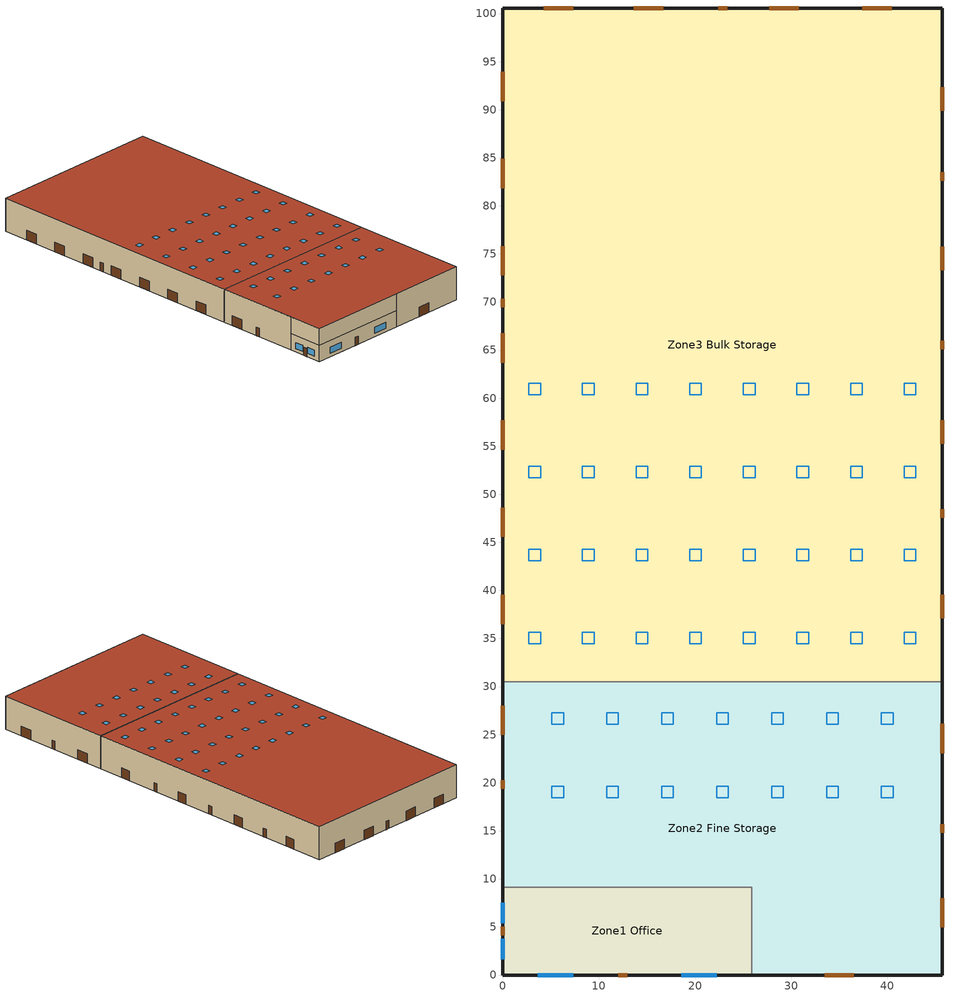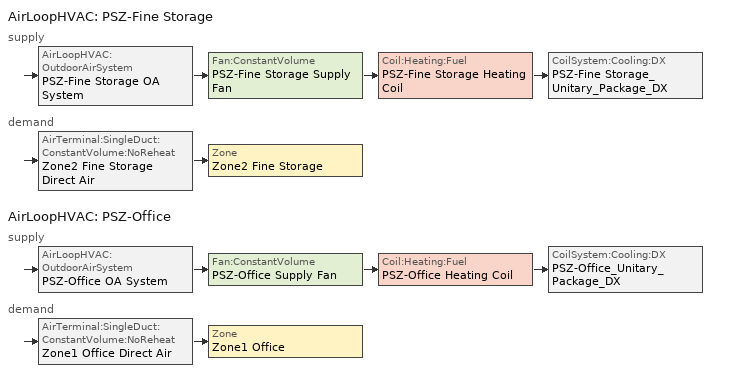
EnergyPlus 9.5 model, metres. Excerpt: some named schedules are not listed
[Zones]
Zone3 Bulk Storage
 floor ground (ext_slab_6in): 45.72,100.58 45.72,30.48 0,30.48 0,100.58 z0
 wall outside (semiheated_ext_wall): 45.72,30.48 45.72,100.58 0,100.58 0,30.48 z0:8.53
 wall to Zone2 Fine Storage (semiheated_ext_wall): 45.72,30.48 0,30.48 z0:8.53
 door (Swinging Door_semi): 45.72,47.55 45.72,48.46 / 45.72,65.07 45.72,65.99 / 45.72,82.6 45.72,83.51 / 23.35,100.58 22.44,100.58 / 0,70.35 0,69.43 z0:2.13
 door (Overhead Door_semi): 0,93.95 0,90.9 / 0,84.88 0,81.83 / 0,75.82 0,72.77 / 0,66.75 0,63.7 / 0,57.68 0,54.63 / 0,48.61 0,45.57 / 0,39.55 0,36.5 / 45.72,37.09 45.72,39.53 / 45.72,55.27 45.72,57.71 / 45.72,73.32 45.72,75.75 / 45.72,89.89 45.72,92.33 / 40.44,100.58 37.39,100.58 / 30.77,100.58 27.72,100.58 / 16.69,100.58 13.64,100.58 / 7.32,100.58 4.27,100.58 z0:2.44
 roof outside (semiheated_roof): 0,100.58 0,30.48 45.72,30.48 45.72,100.58 z8.53
 skylight (Window_U_0.98_SHGC_0.68): 41.76,34.44 42.97,34.44 42.97,35.66 41.76,35.66 z8.53; 41.76,43.08 42.97,43.08 42.97,44.3 41.76,44.3 z8.53; 41.76,51.71 42.97,51.71 42.97,52.93 41.76,52.93 z8.53; 41.76,60.35 42.97,60.35 42.97,61.57 41.76,61.57 z8.53; 36.18,34.44 37.4,34.44 37.4,35.66 36.18,35.66 z8.53; 36.18,43.08 37.4,43.08 37.4,44.3 36.18,44.3 z8.53; 36.18,51.71 37.4,51.71 37.4,52.93 36.18,52.93 z8.53; 36.18,60.35 37.4,60.35 37.4,61.57 36.18,61.57 z8.53; 30.6,34.44 31.82,34.44 31.82,35.66 30.6,35.66 z8.53; 30.6,43.08 31.82,43.08 31.82,44.3 30.6,44.3 z8.53; 30.6,60.35 31.82,60.35 31.82,61.57 30.6,61.57 z8.53; 30.6,51.71 31.82,51.71 31.82,52.93 30.6,52.93 z8.53; 25.02,34.44 26.24,34.44 26.24,35.66 25.02,35.66 z8.53; 25.02,43.08 26.24,43.08 26.24,44.3 25.02,44.3 z8.53; 25.02,51.71 26.24,51.71 26.24,52.93 25.02,52.93 z8.53; 25.02,60.35 26.24,60.35 26.24,61.57 25.02,61.57 z8.53; 19.44,34.44 20.66,34.44 20.66,35.66 19.44,35.66 z8.53; 19.44,43.08 20.66,43.08 20.66,44.3 19.44,44.3 z8.53; 19.44,51.71 20.66,51.71 20.66,52.93 19.44,52.93 z8.53; 19.44,60.35 20.66,60.35 20.66,61.57 19.44,61.57 z8.53; 13.87,34.44 15.09,34.44 15.09,35.66 13.87,35.66 z8.53; 13.87,43.08 15.09,43.08 15.09,44.3 13.87,44.3 z8.53; 13.87,51.71 15.09,51.71 15.09,52.93 13.87,52.93 z8.53; 13.87,60.35 15.09,60.35 15.09,61.57 13.87,61.57 z8.53; 8.29,34.44 9.51,34.44 9.51,35.66 8.29,35.66 z8.53; 8.29,43.08 9.51,43.08 9.51,44.3 8.29,44.3 z8.53; 8.29,51.71 9.51,51.71 9.51,52.93 8.29,52.93 z8.53; 8.29,60.35 9.51,60.35 9.51,61.57 8.29,61.57 z8.53; 2.71,34.44 3.93,34.44 3.93,35.66 2.71,35.66 z8.53; 2.71,43.08 3.93,43.08 3.93,44.3 2.71,44.3 z8.53; 2.71,51.71 3.93,51.71 3.93,52.93 2.71,52.93 z8.53; 2.71,60.35 3.93,60.35 3.93,61.57 2.71,61.57 z8.53
Zone2 Fine Storage
 floor ground (ext_slab_6in): 45.72,30.48 45.72,0 25.91,0 25.91,9.14 0,9.14 0,30.48 z0
 wall outside (nonres_ext_wall): 25.91,0 45.72,0 45.72,30.48 / 0,30.48 0,9.14 z0:8.53; 0,9.14 0,0 25.91,0 z4.27:8.53
 door (Swinging Door_con): 0,20.27 0,19.35 / 45.72,14.78 45.72,15.7 z0:2.13
 door (Overhead Door_con): 33.48,0 36.53,0 / 45.72,4.94 45.72,7.99 / 45.72,23.09 45.72,26.14 / 0,28.02 0,24.97 z0:2.44
 roof outside (nonres_roof): 45.72,0 45.72,30.48 0,30.48 0,0 z8.53
 skylight (Window_U_0.50_SHGC_0.40): 10.82,18.44 12.04,18.44 12.04,19.66 10.82,19.66 z8.53; 22.25,26.06 23.47,26.06 23.47,27.28 22.25,27.28 z8.53; 27.97,26.06 29.18,26.06 29.18,27.28 27.97,27.28 z8.53; 33.68,26.06 34.9,26.06 34.9,27.28 33.68,27.28 z8.53; 39.4,26.06 40.61,26.06 40.61,27.28 39.4,27.28 z8.53; 16.54,18.44 17.75,18.44 17.75,19.66 16.54,19.66 z8.53; 22.25,18.44 23.47,18.44 23.47,19.66 22.25,19.66 z8.53; 27.97,18.44 29.18,18.44 29.18,19.66 27.97,19.66 z8.53; 33.68,18.44 34.9,18.44 34.9,19.66 33.68,19.66 z8.53; 39.4,18.44 40.61,18.44 40.61,19.66 39.4,19.66 z8.53; 5.11,18.44 6.32,18.44 6.32,19.66 5.11,19.66 z8.53; 5.11,26.06 6.32,26.06 6.32,27.28 5.11,27.28 z8.53; 10.82,26.06 12.04,26.06 12.04,27.28 10.82,27.28 z8.53; 16.54,26.06 17.75,26.06 17.75,27.28 16.54,27.28 z8.53
Zone1 Office
 floor ground (ext_slab_6in): 25.91,9.14 25.91,0 0,0 0,9.14 z0
 wall outside (nonres_ext_wall): 0,9.14 0,0 25.91,0 z0:4.27
 wall to Zone2 Fine Storage (Interior Wall): 25.91,0 25.91,9.14 0,9.14 z0:4.27
 window (Window_U_0.45_SHGC_0.38): 18.59,0 22.25,0 / 3.66,0 7.31,0 / 0,7.52 0,5.39 / 0,3.76 0,1.62 z0.91:2.44
 door (Swinging Door_con): 12.04,0 12.95,0 / 0,5.03 0,4.11 z0:2.13
 ceiling to Zone2 Fine Storage (InsulatedCeiling): 25.91,0 25.91,9.14 0,9.14 0,0 z4.27
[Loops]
AirLoopHVAC 'PSZ-Fine Storage'
 supply: AirLoopHVAC:OutdoorAirSystem 'PSZ-Fine Storage OA System' > Fan:ConstantVolume 'PSZ-Fine Storage Supply Fan' > Coil:Heating:Fuel 'PSZ-Fine Storage Heating Coil' > CoilSystem:Cooling:DX 'PSZ-Fine Storage_Unitary_Package_DX'
 demand: AirTerminal:SingleDuct:ConstantVolume:NoReheat 'Zone2 Fine Storage Direct Air' > Zone 'Zone2 Fine Storage'
AirLoopHVAC 'PSZ-Office'
 supply: AirLoopHVAC:OutdoorAirSystem 'PSZ-Office OA System' > Fan:ConstantVolume 'PSZ-Office Supply Fan' > Coil:Heating:Fuel 'PSZ-Office Heating Coil' > CoilSystem:Cooling:DX 'PSZ-Office_Unitary_Package_DX'
 demand: AirTerminal:SingleDuct:ConstantVolume:NoReheat 'Zone1 Office Direct Air' > Zone 'Zone1 Office'
[Building]
Warehouse: Loads convergence tolerance value=0.04; Maximum number of warmup days=25; Minimum number of warmup days=6; North axis=90; Solar distribution=FullExterior; Temperature convergence tolerance value=0.4; Terrain=Urban
[Site:GroundTemperature:BuildingSurface]
12.68, 12.62, 12.65, 12.65, 13.46, 20.37, 21.76, 21.22, 18.64, 13.56, 12.94, 12.75
[Site:Location]
Denver-Aurora-Buckley.AFB_CO_USA WMO=724695: Elevation=1726; Latitude=39.72; Longitude=-104.75; Time zone=-7
[Site:WaterMainsTemperature]
Annual average outdoor air temperature=9.95; Calculation method=Correlation; Maximum difference in monthly average outdoor air temperatures=23.7
[SizingPeriod:DesignDay] Barometric pressure=82237; Day of month=21; Daylight saving time indicator=No; Dry bulb temperature range modifier type=DefaultMultipliers; Humidity condition type=WetBulb; Rain indicator=No; Snow indicator=No
Name | Ashrae clear sky optical depth for beam irradiance taub | Ashrae clear sky optical depth for diffuse irradiance taud | Daily dry bulb temperature range | Day type | Maximum dry bulb temperature | Month | Solar model indicator | Wetbulb or dewpoint at maximum dry bulb | Wind direction | Wind speed | Sky clearness
Denver-Aurora-Buckley.AFB_CO_USA Ann Clg .4% Condns DB=>MWB | 0.423 | 2.02 | 14.8 | SummerDesignDay | 33.9 | 7 | ASHRAETau | 15 | 30 | 3.6
Denver-Aurora-Buckley.AFB_CO_USA Ann Htg 99.6% Condns DB |  |  | 0 | WinterDesignDay | -17.9 | 12 | ASHRAEClearSky | -17.9 | 180 | 2.5 | 0
[Construction]
Bulk Storage Products: Bulk Storage Products Material
InsulatedCeiling: Interior Wall Addi Insul, G01 16mm gypsum board
Interior Wall: F07 25mm stucco, G01 16mm gypsum board, Interior Wall Addi Insul, Steel Frame/Cavity, G01 16mm gypsum board
Overhead Door_con: Overhead Door_con Panel
Overhead Door_semi: Overhead Door_semi Panel
Swinging Door_con: Opaque Door panel_con
Swinging Door_semi: Opaque Door panel_semi
Window_U_0.45_SHGC_0.38: Glass_2532_LayerAvg, Gap_1_W_0_0127, Glass_102_LayerAvg
Window_U_0.50_SHGC_0.40: Glass_2052_LayerAvg, Gap_1_W_0_0038, Glass_2027F_LayerAvg
Window_U_0.98_SHGC_0.68: REF B CLEAR HI 6MM
ext_slab_6in: 150mm Normalweight concrete floor
nonres_ext_wall: F08 Metal surface, Nonres_Exterior_Wall_Insulation, G01 16mm gypsum board
nonres_roof: F08 Metal roof surface, Nonres_Roof_Insulation
semiheated_ext_wall: F08 Metal surface, Semiheated_Exterior_Wall_Insulation, G01 16mm gypsum board
semiheated_roof: F08 Metal roof surface, Semiheated_Roof_Insulation
[Material]
Name | Conductivity | Density | Roughness | Specific heat | Thickness | Solar absorptance | Thermal absorptance | Visible absorptance
150mm Normalweight concrete floor | 2.31 | 2322 | MediumRough | 832 | 0.1524
Bulk Storage Products Material | 1.442 | 200.231 | Rough | 836.8 | 2.4384 | 0.7 | 0.9 | 0.7
F07 25mm stucco | 0.72 | 1856 | Smooth | 840 | 0.0254 | 0.7 | 0.9 | 0.7
F08 Metal roof surface | 45.28 | 7824 | Smooth | 500 | 0.0008 | 0.77 | 0.9
F08 Metal surface | 45.28 | 7824 | Smooth | 500 | 0.0008
G01 16mm gypsum board | 0.16 | 800 | MediumSmooth | 1090 | 0.0159
Interior Wall Addi Insul | 0.04326 | 22.4258 | MediumRough | 836.8 | 2.54001e-08 | 0.7 | 0.9 | 0.7
Steel Frame/Cavity | 0.0841162 | 641.379 | MediumRough | 502.08 | 0.0889002 | 0.7 | 0.9 | 0.7
[Material:NoMass] Solar absorptance=0.7; Thermal absorptance=0.9; Visible absorptance=0.7
Name | Roughness | Thermal resistance
Nonres_Exterior_Wall_Insulation | MediumSmooth | 3.29314
Nonres_Roof_Insulation | MediumSmooth | 4.62235
Opaque Door panel_con; Opaque Door panel_semi | MediumRough | 0.475676
Overhead Door_con Panel | MediumRough | 0.567742
Overhead Door_semi Panel | MediumRough | 0.488889
Semiheated_Exterior_Wall_Insulation | MediumSmooth | 1.32943
Semiheated_Roof_Insulation | MediumSmooth | 1.98443
[WindowMaterial:Gas] Gas type=Air
Name | Thickness
Gap_1_W_0_0038 | 0.0038
Gap_1_W_0_0127 | 0.0127
[WindowMaterial:Glazing] Infrared transmittance at normal incidence=0; Optical data type=SpectralAverage
Name | Back side infrared hemispherical emissivity | Back side solar reflectance at normal incidence | Back side visible reflectance at normal incidence | Conductivity | Front side infrared hemispherical emissivity | Front side solar reflectance at normal incidence | Front side visible reflectance at normal incidence | Solar transmittance at normal incidence | Thickness | Visible transmittance at normal incidence
Glass_102_LayerAvg | 0.84 | 0.0748545 | 0.082564 | 1 | 0.84 | 0.0747638 | 0.082563 | 0.833848 | 0.003048 | 0.89926
Glass_2027F_LayerAvg | 0.84 | 0.340935 | 0.073741 | 1 | 0.03675 | 0.470069 | 0.0546 | 0.369744 | 0.004 | 0.765222
Glass_2052_LayerAvg | 0.84 | 0.0544931 | 0.058397 | 1 | 0.84 | 0.054228 | 0.05805 | 0.507767 | 0.00837 | 0.586833
Glass_2532_LayerAvg | 0.676 | 0.273232 | 0.079448 | 0.933 | 0.84 | 0.226828 | 0.0766 | 0.340824 | 0.00306 | 0.543814
REF B CLEAR HI 6MM | 0.6 | 0.32 | 0.29 | 0.9 | 0.84 | 0.16 | 0.16 | 0.24 | 0.006 | 0.3
[AirLoopHVAC] Design supply air flow rate=Autosize
PSZ-Fine Storage; PSZ-Office
[AirTerminal:SingleDuct:ConstantVolume:NoReheat] Availability schedule=COMPACT HVAC-ALWAYS 1; Maximum air flow rate=Autosize
Zone1 Office Direct Air; Zone2 Fine Storage Direct Air
[AvailabilityManager:NightCycle] Applicability schedule=COMPACT HVAC-ALWAYS 1; Control type=CycleOnAny; Cycling run time=1800; Cycling run time control type=FixedRunTime; Fan schedule=FanSched; Thermostat tolerance=1
PSZ-Fine Storage Availability; PSZ-Office Availability
[Coil:Cooling:DX:TwoSpeed] Availability schedule=COMPACT HVAC-ALWAYS 1; High speed gross rated cooling cop=4.11713; Low speed gross rated cooling cop=4.11713
Name | Energy input ratio function of flow fraction curve | Energy input ratio function of temperature curve | High speed gross rated total cooling capacity | High speed rated air flow rate | High speed rated sensible heat ratio | Low speed energy input ratio function of temperature curve | Low speed gross rated sensible heat ratio | Low speed gross rated total cooling capacity | Low speed rated air flow rate | Low speed total cooling capacity function of temperature curve | Part load fraction correlation curve | Total cooling capacity function of flow fraction curve | Total cooling capacity function of temperature curve
PSZ-Fine Storage Cooling Coil | PSZ-Fine Storage DX Coil EIR-FF | PSZ-Fine Storage DX Coil EIR-FT | 17790.44 | 1.05822 | 0.79301 | PSZ-Fine Storage DX Coil EIR-FT | 0.79301 | 8895.22 | 0.70548 | PSZ-Fine Storage DX Coil Cap-FT | PSZ-Fine Storage DX Coil PLF | PSZ-Fine Storage DX Coil Cap-FF | PSZ-Fine Storage DX Coil Cap-FT
PSZ-Office Cooling Coil | PSZ-Office DX Coil EIR-FF | PSZ-Office DX Coil EIR-FT | 9041.45 | 0.54619 | 0.79866 | PSZ-Office DX Coil EIR-FT | 0.79866 | 4520.725 | 0.364127 | PSZ-Office DX Coil Cap-FT | PSZ-Office DX Coil PLF | PSZ-Office DX Coil Cap-FF | PSZ-Office DX Coil Cap-FT
[Coil:Heating:Fuel] Burner efficiency=0.8; Fuel type=NaturalGas; Nominal capacity=Autosize; Parasitic electric load=0; Parasitic fuel load=0
Name | Availability schedule | Part load fraction correlation curve
PSZ-Fine Storage Heating Coil | COMPACT HVAC-ALWAYS 1 | PSZ-Fine Storage Heating Coil PLF-FPLR
PSZ-Office Heating Coil | COMPACT HVAC-ALWAYS 1 | PSZ-Office Heating Coil PLF-FPLR
Zone3UnitHeaterHeatingCoil | Zone3HeatingCoilAvailability
[CoilSystem:Cooling:DX] Availability schedule=COMPACT HVAC-ALWAYS 1
Name | Cooling coil
PSZ-Fine Storage_Unitary_Package_DX | PSZ-Fine Storage Cooling Coil
PSZ-Office_Unitary_Package_DX | PSZ-Office Cooling Coil
[Controller:OutdoorAir] Economizer control action type=ModulateFlow; Lockout type=NoLockout; Maximum outdoor air flow rate=Autosize; Minimum limit type=FixedMinimum; Minimum outdoor air flow rate=Autosize; Minimum outdoor air schedule=MinOA_MotorizedDamper_Sched
Name | Economizer control type | Maximum fraction of outdoor air schedule
PSZ-Fine Storage OA Controller | DifferentialDryBulb | PSZ_Fine_Timestep_Econ_Eff_SCH
PSZ-Office OA Controller | NoEconomizer | PSZ_Office_Timestep_Econ_Eff_SCH
[Daylighting:Controls] Daylighting method=SplitFlux; Lighting control type=Stepped; Maximum allowable discomfort glare index=22; Minimum input power fraction for continuous or continuousoff dimming control=0.3; Minimum light output fraction for continuous or continuousoff dimming control=0.2; Number of stepped control steps=3; Probability lighting will be reset when needed in manual stepped control=1
Name | Zone | Daylighting reference point name 1 | Fraction of zone controlled by reference point 1 | Illuminance setpoint at reference point 1 | Daylighting reference point name 2 | Fraction of zone controlled by reference point 2 | Illuminance setpoint at reference point 2 | Glare calculation azimuth angle of view direction clockwise from zone y axis | Glare calculation daylighting reference point
Zone1 Office_DaylCtrl | Zone1 Office | Zone1 Office_DaylRefPt1 | 0.29 | 375 | Zone1 Office_DaylRefPt2 | 0.1 | 375 | 180 | Zone1 Office_DaylRefPt1
Zone2 Fine Storage_DaylCtrl | Zone2 Fine Storage | Zone2 Fine Storage_DaylRefPt1 | 0.25 | 300 | Zone2 Fine Storage_DaylRefPt2 | 0.25 | 300 | 0 | Zone2 Fine Storage_DaylRefPt1
Zone3 Bulk Storage_DaylCtrl | Zone3 Bulk Storage | Zone3 Bulk Storage_DaylRefPt1 | 0.25 | 200 | Zone3 Bulk Storage_DaylRefPt2 | 0.25 | 200 | 0 | Zone3 Bulk Storage_DaylRefPt1
[DesignSpecification:OutdoorAir] Outdoor air flow per person=0; Outdoor air flow per zone=0; Outdoor air method=Flow/Area
Name | Outdoor air flow per zone floor area
SZ DSOA Zone1 Office | 0.000431801
SZ DSOA Zone2 Fine Storage; SZ DSOA Zone3 Bulk Storage | 0.000304801
[ElectricEquipment] Design level calculation method=EquipmentLevel; End use subcategory=General
Name | Zone or zonelist | Design level | Schedule
Bulk Storage  Plug Load | Zone3 Bulk Storage | 8200.12 | Bulk Storage Plug Schedule
Office Plug Load | Zone1 Office | 1912.5 | Office_Plug_SCH
[EnergyManagementSystem:Actuator]
Name | Actuated component control type | Actuated component type | Actuated component unique
PSZ_Fine_Fan_Pressure | Fan Pressure Rise | Fan | PSZ-Fine Storage Supply Fan
PSZ_Fine_Timestep_Econ_Eff | Schedule Value | Schedule:Constant | PSZ_Fine_Timestep_Econ_Eff_SCH
PSZ_Office_Fan_Pressure | Fan Pressure Rise | Fan | PSZ-Office Supply Fan
PSZ_Office_Timestep_Econ_Eff | Schedule Value | Schedule:Constant | PSZ_Office_Timestep_Econ_Eff_SCH
Zone1_Office_Light_Actuator | Electricity Rate | Lights | Office Lights
Zone2_Fine_Storage_Light_Actuator | Electricity Rate | Lights | Fine Storage Area Lights
Zone3_Bulk_Storage_Light_Actuator | Electricity Rate | Lights | Bulk Storage Area Lights
[EnergyManagementSystem:GlobalVariable]
EnergyManagementSystem:GlobalVariable 1: PSZ_Office_FanPwrExponent; PSZ_Office_Stage1Speed; PSZ_Office_Stage2Speed; PSZ_Office_HeatSpeed; PSZ_Office_VenSpeed; PSZ_Office_Number_of_Stages
EnergyManagementSystem:GlobalVariable 2: PSZ_Fine_FanPwrExponent; PSZ_Fine_Stage1Speed; PSZ_Fine_Stage2Speed; PSZ_Fine_HeatSpeed; PSZ_Fine_VenSpeed; PSZ_Fine_Number_of_Stages
[EnergyManagementSystem:InternalVariable]
Name | Internal data index key | Internal data type
PSZ_Fine_DesignFlowMass | PSZ-Fine Storage OA Controller | Outdoor Air Controller Maximum Mass Flow Rate
PSZ_Fine_Fan_DesignPressure | PSZ-Fine Storage Supply Fan | Fan Nominal Pressure Rise
PSZ_Fine_OADesignMass | PSZ-Fine Storage OA Controller | Outdoor Air Controller Minimum Mass Flow Rate
PSZ_Office_DesignFlowMass | PSZ-Office OA Controller | Outdoor Air Controller Maximum Mass Flow Rate
PSZ_Office_Fan_DesignPressure | PSZ-Office Supply Fan | Fan Nominal Pressure Rise
PSZ_Office_OADesignMass | PSZ-Office OA Controller | Outdoor Air Controller Minimum Mass Flow Rate
Zone1_Office_Area | Zone1 Office | Zone Floor Area
Zone2_Fine_Storage_Area | Zone2 Fine Storage | Zone Floor Area
Zone3_Bulk_Storage_Area | Zone3 Bulk Storage | Zone Floor Area
[EnergyManagementSystem:Program]
PSZ_Fine_Economizer_CTRL_Prog: SET PSZ_Fine_Timestep_Econ_Eff = 0.7; SET PSZ_Fine_MaxE = 0.7; SET PSZ_Fine_DAT_Rqd = (PSZ_Fine_DAT_Rqd*1.8) +32; SET OAT_F = (OAT_F*1.8) +32; SET OAwb_F = (OAwb_F*1.8) +32; IF PSZ_Fine_OAFlowMass > (PSZ_Fine_OADesignMass * PSZ_Fine_OASch); SET PSZ_Fine_Econo_Active = 1; ELSE; SET PSZ_Fine_Econo_Active = 0; ENDIF; SET PSZ_Fine_dT_Needed = 75 - PSZ_Fine_DAT_Rqd; SET PSZ_Fine_Cool_Des_dT = ((98*0.15) + (75*(1-0.15))) - 55; SET PSZ_Fine_Cool_Load = PSZ_Fine_dT_Needed/ PSZ_Fine_Cool_Des_dT; IF PSZ_Fine_Cool_Load > 1; SET PSZ_Fine_Cool_Load = 1; ELSEIF PSZ_Fine_Cool_Load < 0; SET PSZ_Fine_Cool_Load = 0; ENDIF; IF PSZ_Fine_Econo_Active == 1; SET PSZ_Fine_Stage = PSZ_Fine_Number_of_Stages; IF PSZ_Fine_Stage == 2; IF PSZ_Fine_Cool_Load < 0.6; SET PSZ_Fine_Timestep_Econ_Eff = PSZ_Fine_MaxE; ELSE; SET PSZ_Fine_ECO_Eff = 0-2.18919863612305; SET PSZ_Fine_ECO_Eff = PSZ_Fine_ECO_Eff + (0-0.674461284910428 * PSZ_Fine_Cool_Load); SET PSZ_Fine_ECO_Eff = PSZ_Fine_ECO_Eff + (0.000459106275872404 * (OAT_F^2)); SET PSZ_Fine_ECO_Eff = PSZ_Fine_ECO_Eff + (0-0.00000484778537945252 * (OAT_F^3)); SET PSZ_Fine_ECO_Eff = PSZ_Fine_ECO_Eff + (0.182915713033586 * OAwb_F); SET PSZ_Fine_ECO_Eff = PSZ_Fine_ECO_Eff + (0-0.00382838660261133 * (OAwb_F^2)); SET PSZ_Fine_ECO_Eff = PSZ_Fine_ECO_Eff + (0.0000255567460240583 * (OAwb_F^3)); SET PSZ_Fine_Timestep_Econ_Eff = PSZ_Fine_ECO_Eff; ENDIF; ELSE; SET PSZ_Fine_ECO_Eff = 2.36337942464462; SET PSZ_Fine_ECO_Eff = PSZ_Fine_ECO_Eff + (0-0.409939515512619 * PSZ_Fine_Cool_Load); SET PSZ_Fine_ECO_Eff = PSZ_Fine_ECO_Eff + (0-0.0565205596792225 * OAwb_F); SET PSZ_Fine_ECO_Eff = PSZ_Fine_ECO_Eff + (0-0.0000632612294169389 * (OAT_F^2)); SET PSZ_Fine_Timestep_Econ_Eff = PSZ_Fine_ECO_Eff + (0.000571724868775081 * (OAwb_F^2)); ENDIF; IF PSZ_Fine_Timestep_Econ_Eff > PSZ_Fine_MaxE; SET PSZ_Fine_Timestep_Econ_Eff = PSZ_Fine_MaxE; ELSEIF PSZ_Fine_Timestep_Econ_Eff < (PSZ_Fine_OADesignMass * PSZ_Fine_OASch); SET PSZ_Fine_Timestep_Econ_Eff = (PSZ_Fine_OADesignMass * PSZ_Fine_OASch); ENDIF; ENDIF
PSZ_Fine_Fan_Control: SET PSZ_FINE_Number_of_Stages = 1; IF PSZ_Fine_Number_of_Stages == 1; Return; ENDIF; IF PSZ_Fine_HeatingRTF > 0; SET PSZ_Fine_Heating = PSZ_Fine_HeatingRTF; SET PSZ_Fine_Ven = 1 - PSZ_Fine_HeatingRTF; SET PSZ_Fine_Eco = 0; SET PSZ_Fine_Stage1 = 0; SET PSZ_Fine_Stage2 = 0; ELSE; SET PSZ_Fine_Heating = 0; SET PSZ_Fine_EcoSpeed = PSZ_Fine_VenSpeed; IF PSZ_Fine_SpeedRatio == 0; IF PSZ_Fine_RTF > 0; SET PSZ_Fine_Stage1 = PSZ_Fine_RTF; SET PSZ_Fine_Stage2 = 0; SET PSZ_Fine_Ven = 1-PSZ_Fine_RTF; SET PSZ_Fine_Eco = 0; IF PSZ_Fine_OAFlowMass > (PSZ_Fine_OADesignMass * PSZ_Fine_OASch); SET PSZ_Fine_Stage1Speed = 1.0; ENDIF; ELSE; SET PSZ_Fine_Stage1 = 0; SET PSZ_Fine_Stage2 = 0; IF PSZ_Fine_OAFlowMass > (PSZ_Fine_OADesignMass * PSZ_Fine_OASch); SET PSZ_Fine_Eco = 1.0; SET PSZ_Fine_Ven = 0; SET PSZ_Fine_Exp_DAT = PSZ_Fine_DAT_Rqd - (1-PSZ_Fine_VenSpeed) * ZONE2 FINE STORAGE_Temp; SET PSZ_Fine_Exp_DAT = PSZ_Fine_Exp_DAT/PSZ_Fine_VenSpeed; IF OAT_F > PSZ_Fine_Exp_DAT; SET PSZ_Fine_EcoSpeed = PSZ_Fine_Stage2Speed; ENDIF; ELSE; SET PSZ_Fine_Eco = 0; SET PSZ_Fine_Ven = 1.0; ENDIF; ENDIF; ELSE; SET PSZ_Fine_Stage1 = 1- PSZ_Fine_SpeedRatio; SET PSZ_Fine_Stage2 = PSZ_Fine_SpeedRatio; SET PSZ_Fine_Ven = 0; SET PSZ_Fine_Eco = 0; IF PSZ_Fine_OAFlowMass > (PSZ_Fine_OADesignMass * PSZ_Fine_OASch); SET PSZ_Fine_Stage1Speed = 1.0; ENDIF; ENDIF; ENDIF; SET PSZ_Fine_FPR = PSZ_Fine_Ven * (PSZ_Fine_VenSpeed ^ PSZ_Fine_FanPwrExponent); SET PSZ_Fine_FPR = PSZ_Fine_FPR + PSZ_Fine_Eco * (PSZ_Fine_EcoSpeed ^ PSZ_Fine_FanPwrExponent); SET PSZ_Fine_FPR_1 = PSZ_Fine_Stage1 * (PSZ_Fine_Stage1Speed ^ PSZ_Fine_FanPwrExponent); SET PSZ_Fine_FPR = PSZ_Fine_FPR + PSZ_Fine_FPR_1; SET PSZ_Fine_FPR_2 = PSZ_Fine_Stage2 * (PSZ_Fine_Stage2Speed ^ PSZ_Fine_FanPwrExponent); SET PSZ_Fine_FPR = PSZ_Fine_FPR + PSZ_Fine_FPR_2; SET PSZ_Fine_FPR_3 = PSZ_Fine_Heating * (PSZ_Fine_HeatSpeed ^ PSZ_Fine_FanPwrExponent); SET PSZ_Fine_FanPwrRatio = PSZ_Fine_FPR +  PSZ_Fine_FPR_3; SET PSZ_Fine_Fan_Pressure = PSZ_Fine_Fan_DesignPressure * PSZ_Fine_FanPwrRatio
PSZ_Fine_Set_Fan_Par: SET PSZ_FINE_Number_of_Stages = 1; IF PSZ_Fine_Number_of_Stages == 1; Return; ENDIF; SET PSZ_Fine_FanPwrExponent = 2.2; SET PSZ_Fine_OAFrac = PSZ_Fine_OAFlowMass/PSZ_Fine_DesignFlowMass; IF  PSZ_Fine_OAFrac < 0.66; SET PSZ_Fine_VenSpeed = 0.66; SET PSZ_Fine_Stage1Speed = 0.66; ELSE; SET PSZ_Fine_VenSpeed = PSZ_Fine_OAFrac; SET PSZ_Fine_Stage1Speed = PSZ_Fine_OAFrac; ENDIF; SET PSZ_Fine_Stage2Speed = 1.0; SET PSZ_Fine_HeatSpeed = 1.0
PSZ_Fine_Set_Number_of_Stages: SET PSZ_FINE_Number_of_Stages = 1
PSZ_Office_Economizer_CTRL_Prog: SET PSZ_Office_Timestep_Econ_Eff = 0.7; SET PSZ_Office_MaxE = 0.7; SET PSZ_Office_DAT_Rqd = (PSZ_Office_DAT_Rqd*1.8) +32; SET OAT_F = (OAT_F*1.8) +32; SET OAwb_F = (OAwb_F*1.8) +32; IF PSZ_Office_OAFlowMass > (PSZ_Office_OADesignMass * PSZ_Office_OASch); SET PSZ_Office_Econo_Active = 1; ELSE; SET PSZ_Office_Econo_Active = 0; ENDIF; SET PSZ_Office_dT_Needed = 75 - PSZ_Office_DAT_Rqd; SET PSZ_Office_Cool_Des_dT = ((98*0.15) + (75*(1-0.15))) - 55; SET PSZ_Office_Cool_Load = PSZ_Office_dT_Needed/ PSZ_Office_Cool_Des_dT; IF PSZ_Office_Cool_Load > 1; SET PSZ_Office_Cool_Load = 1; ELSEIF PSZ_Office_Cool_Load < 0; SET PSZ_Office_Cool_Load = 0; ENDIF; IF PSZ_Office_Econo_Active == 1; SET PSZ_Office_Stage = PSZ_Office_Number_of_Stages; IF PSZ_Office_Stage == 2; IF PSZ_Office_Cool_Load < 0.6; SET PSZ_Office_Timestep_Econ_Eff = PSZ_Office_MaxE; ELSE; SET PSZ_Office_ECO_Eff = 0-2.18919863612305; SET PSZ_Office_ECO_Eff = PSZ_Office_ECO_Eff + (0-0.674461284910428 * PSZ_Office_Cool_Load); SET PSZ_Office_ECO_Eff = PSZ_Office_ECO_Eff + (0.000459106275872404 * (OAT_F^2)); SET PSZ_Office_ECO_Eff = PSZ_Office_ECO_Eff + (0-0.00000484778537945252 * (OAT_F^3)); SET PSZ_Office_ECO_Eff = PSZ_Office_ECO_Eff + (0.182915713033586 * OAwb_F); SET PSZ_Office_ECO_Eff = PSZ_Office_ECO_Eff + (0-0.00382838660261133 * (OAwb_F^2)); SET PSZ_Office_ECO_Eff = PSZ_Office_ECO_Eff + (0.0000255567460240583 * (OAwb_F^3)); SET PSZ_Office_Timestep_Econ_Eff = PSZ_Office_ECO_Eff; ENDIF; ELSE; SET PSZ_Office_ECO_Eff = 2.36337942464462; SET PSZ_Office_ECO_Eff = PSZ_Office_ECO_Eff + (0-0.409939515512619 * PSZ_Office_Cool_Load); SET PSZ_Office_ECO_Eff = PSZ_Office_ECO_Eff + (0-0.0565205596792225 * OAwb_F); SET PSZ_Office_ECO_Eff = PSZ_Office_ECO_Eff + (0-0.0000632612294169389 * (OAT_F^2)); SET PSZ_Office_Timestep_Econ_Eff = PSZ_Office_ECO_Eff + (0.000571724868775081 * (OAwb_F^2)); ENDIF; IF PSZ_Office_Timestep_Econ_Eff > PSZ_Office_MaxE; SET PSZ_Office_Timestep_Econ_Eff = PSZ_Office_MaxE; ELSEIF PSZ_Office_Timestep_Econ_Eff < (PSZ_Office_OADesignMass * PSZ_Office_OASch); SET PSZ_Office_Timestep_Econ_Eff = (PSZ_Office_OADesignMass * PSZ_Office_OASch); ENDIF; ENDIF
PSZ_Office_Fan_Control: SET PSZ_OFFICE_Number_of_Stages =  1; IF PSZ_Office_Number_of_Stages == 1; Return; ENDIF; IF PSZ_Office_HeatingRTF > 0; SET PSZ_Office_Heating = PSZ_Office_HeatingRTF; SET PSZ_Office_Ven = 1 - PSZ_Office_HeatingRTF; SET PSZ_Office_Eco = 0; SET PSZ_Office_Stage1 = 0; SET PSZ_Office_Stage2 = 0; ELSE; SET PSZ_Office_Heating = 0; SET PSZ_Office_EcoSpeed = PSZ_Office_VenSpeed; IF PSZ_Office_SpeedRatio == 0; IF PSZ_Office_RTF > 0; SET PSZ_Office_Stage1 = PSZ_Office_RTF; SET PSZ_Office_Stage2 = 0; SET PSZ_Office_Ven = 1-PSZ_Office_RTF; SET PSZ_Office_Eco = 0; IF PSZ_Office_OAFlowMass > (PSZ_Office_OADesignMass * PSZ_Office_OASch); SET PSZ_Office_Stage1Speed = 1.0; ENDIF; ELSE; SET PSZ_Office_Stage1 = 0; SET PSZ_Office_Stage2 = 0; IF PSZ_Office_OAFlowMass > (PSZ_Office_OADesignMass * PSZ_Office_OASch); SET PSZ_Office_Eco = 1.0; SET PSZ_Office_Ven = 0; SET PSZ_Office_Exp_DAT = PSZ_Office_DAT_Rqd - (1-PSZ_Office_VenSpeed) * ZONE1 OFFICE_Temp; SET PSZ_Office_Exp_DAT = PSZ_Office_Exp_DAT/PSZ_Office_VenSpeed; IF OAT_F > PSZ_Office_Exp_DAT; SET PSZ_Office_EcoSpeed = PSZ_Office_Stage2Speed; ENDIF; ELSE; SET PSZ_Office_Eco = 0; SET PSZ_Office_Ven = 1.0; ENDIF; ENDIF; ELSE; SET PSZ_Office_Stage1 = 1- PSZ_Office_SpeedRatio; SET PSZ_Office_Stage2 = PSZ_Office_SpeedRatio; SET PSZ_Office_Ven = 0; SET PSZ_Office_Eco = 0; IF PSZ_Office_OAFlowMass > (PSZ_Office_OADesignMass * PSZ_Office_OASch); SET PSZ_Office_Stage1Speed = 1.0; ENDIF; ENDIF; ENDIF; SET PSZ_Office_FPR = PSZ_Office_Ven * (PSZ_Office_VenSpeed ^ PSZ_Office_FanPwrExponent); SET PSZ_Office_FPR_0 = PSZ_Office_Eco * (PSZ_Office_EcoSpeed ^ PSZ_Office_FanPwrExponent); SET PSZ_Office_FPR = PSZ_Office_FPR_0 + PSZ_Office_FPR; SET PSZ_Office_FPR_1 = PSZ_Office_Stage1 * (PSZ_Office_Stage1Speed ^ PSZ_Office_FanPwrExponent); SET PSZ_Office_FPR = PSZ_Office_FPR + PSZ_Office_FPR_1; SET PSZ_Office_FPR_2 = PSZ_Office_Stage2 * (PSZ_Office_Stage2Speed ^ PSZ_Office_FanPwrExponent); SET PSZ_Office_FPR = PSZ_Office_FPR + PSZ_Office_FPR_2; SET PSZ_Office_FPR_3 = PSZ_Office_Heating * (PSZ_Office_HeatSpeed ^ PSZ_Office_FanPwrExponent); SET PSZ_Office_FanPwrRatio = PSZ_Office_FPR +  PSZ_Office_FPR_3; SET PSZ_Office_Fan_Pressure = PSZ_Office_Fan_DesignPressure * PSZ_Office_FanPwrRatio
PSZ_Office_Set_Fan_Par: SET PSZ_OFFICE_Number_of_Stages =  1; IF PSZ_Office_Number_of_Stages == 1; Return; ENDIF; SET PSZ_Office_FanPwrExponent = 2.2; SET PSZ_Office_OAFrac = PSZ_Office_OAFlowMass/PSZ_Office_DesignFlowMass; IF  PSZ_Office_OAFrac < 0.66; SET PSZ_Office_VenSpeed = 0.66; SET PSZ_Office_Stage1Speed = 0.66; ELSE; SET PSZ_Office_VenSpeed = PSZ_Office_OAFrac; SET PSZ_Office_Stage1Speed = PSZ_Office_OAFrac; ENDIF; SET PSZ_Office_Stage2Speed = 1.0; SET PSZ_Office_HeatSpeed = 1.0
PSZ_Office_Set_Number_of_Stages: SET PSZ_OFFICE_Number_of_Stages =  1
SET_Zone1_Office_Light_EMS_Program: SET Zone1_Office_LSr_IP=0.093*Zone1_Office_LSr/Zone1_Office_Area; IF (Zone1_Office_Occ_Sensor <= 0) && (Zone1_Office_LSr_IP >= 0.02); SET Zone1_Office_Light_Actuator = 0.02*Zone1_Office_Area/0.09290304; ELSE; SET Zone1_Office_Light_Actuator = NULL; ENDIF
SET_Zone2_Fine_Storage_Light_EMS_Program: SET Zone2_Fine_Storage_LSr_IP=0.093*Zone2_Fine_Storage_LSr/Zone2_Fine_Storage_Area; IF (Zone1_Office_Occ_Sensor <= 0) && (Zone2_Fine_Storage_LSr_IP >= 0.02); SET Zone2_Fine_Storage_Light_Actuator = 0.02*Zone2_Fine_Storage_Area/0.09290304; ELSE; SET Zone2_Fine_Storage_Light_Actuator = NULL; ENDIF
SET_Zone3_Bulk_Storage_Light_EMS_Program: SET Zone3_Bulk_Storage_LSr_IP=0.093*Zone3_Bulk_Storage_LSr/Zone3_Bulk_Storage_Area; IF (Zone1_Office_Occ_Sensor <= 0) && (Zone3_Bulk_Storage_LSr_IP >= 0.02); SET Zone3_Bulk_Storage_Light_Actuator = 0.02*Zone3_Bulk_Storage_Area/0.09290304; ELSE; SET Zone3_Bulk_Storage_Light_Actuator = NULL; ENDIF
[EnergyManagementSystem:ProgramCallingManager]
PSZ_Office_Set_Number_of_Stages_CallingManager: BeginNewEnvironment; PSZ_Office_Set_Number_of_Stages
PSZ_Office_ECO_Manager: InsideHVACSystemIterationLoop; PSZ_Office_Economizer_CTRL_Prog
PSZ_Office_Fan_Parameter_manager: BeginNewEnvironment; PSZ_Office_Set_Fan_Par
PSZ_Office_Fan_Main_Manager: BeginTimestepBeforePredictor; PSZ_Office_Fan_Control
PSZ_Fine_Set_Number_of_Stages_CallingManager: BeginNewEnvironment; PSZ_Fine_Set_Number_of_Stages
PSZ_Fine_ECO_Manager: InsideHVACSystemIterationLoop; PSZ_Fine_Economizer_CTRL_Prog
PSZ_Fine_Fan_Parameter_manager: BeginNewEnvironment; PSZ_Fine_Set_Fan_Par
PSZ_Fine_Fan_Main_Manager: BeginTimestepBeforePredictor; PSZ_Fine_Fan_Control
SET_Zone1_Office_Light_EMS_Program_Prog_Manager: BeginTimestepBeforePredictor; SET_Zone1_Office_Light_EMS_Program
SET_Zone2_Fine_Storage_Light_EMS_Program_Prog_Manager: BeginTimestepBeforePredictor; SET_Zone2_Fine_Storage_Light_EMS_Program
SET_Zone3_Bulk_Storage_Light_EMS_Program_Prog_Manager: BeginTimestepBeforePredictor; SET_Zone3_Bulk_Storage_Light_EMS_Program
[EnergyManagementSystem:Sensor]
Name | Output variable or output meter | Output variable or output meter index key
OAT_F | Site Outdoor Air Drybulb Temperature
OAwb_F | Site Outdoor Air Wetbulb Temperature | *
PSZ_Fine_DAT_Rqd | System Node Setpoint Temperature | PSZ-Fine Storage Air Loop Outlet
PSZ_Fine_Econo_Status | Air System Outdoor Air Economizer Status | PSZ-Fine Storage
PSZ_Fine_HeatingRTF | Heating Coil Runtime Fraction | PSZ-Fine Storage Heating Coil
PSZ_Fine_OAFlowMass | System Node Mass Flow Rate | PSZ-Fine Storage Outside Air Inlet
PSZ_Fine_OASch; PSZ_Office_OASch | Schedule Value | MinOA_MotorizedDamper_Sched
PSZ_Fine_RTF | Cooling Coil Runtime Fraction | PSZ-Fine Storage Cooling Coil
PSZ_Fine_SpeedRatio | Coil System Compressor Speed Ratio | PSZ-Fine Storage_Unitary_Package_DX
PSZ_Office_DAT_Rqd | System Node Setpoint Temperature | PSZ-Office Air Loop Outlet
PSZ_Office_Econo_Status | Air System Outdoor Air Economizer Status | PSZ-Office
PSZ_Office_HeatingRTF | Heating Coil Runtime Fraction | PSZ-Office Heating Coil
PSZ_Office_OAFlowMass | System Node Mass Flow Rate | PSZ-Office Outside Air Inlet
PSZ_Office_RTF | Cooling Coil Runtime Fraction | PSZ-Office Cooling Coil
PSZ_Office_SpeedRatio | Coil System Compressor Speed Ratio | PSZ-Office_Unitary_Package_DX
ZONE1_OFFICE_Temp | System Node Temperature | Zone1 Office Zone Air Node
ZONE2_FINE_STORAGE_Temp | System Node Temperature | ZONE2 FINE STORAGE Zone Air Node
Zone1_Office_LSr | Zone Lights Electricity Rate | Zone1 Office
Zone1_Office_Occ_Sensor | People Occupant Count | Office People
Zone2_Fine_Storage_LSr | Zone Lights Electricity Rate | Zone2 Fine Storage
Zone3_Bulk_Storage_LSr | Zone Lights Electricity Rate | Zone3 Bulk Storage
[Exterior:Lights] Control option=AstronomicalClock; End use subcategory=General
Name | Design level | Schedule
Exterior_Lights_a | 113.8 | Exterior_lighting_schedule_a
Exterior_Lights_b | 3955 | Exterior_lighting_schedule_b_2016
Exterior_Lights_c | 1004.9 | Exterior_lighting_schedule_c_2016
[Fan:ConstantVolume] Maximum flow rate=Autosize; Motor in airstream fraction=1
Name | Availability schedule | End use subcategory | Fan total efficiency | Motor efficiency | Pressure rise
PSZ-Fine Storage Supply Fan | FanSched | General | 0.56225 | 0.865 | 622.5
PSZ-Office Supply Fan | FanSched | General | 0.55575 | 0.855 | 622.5
Zone3UnitHeaterFan | COMPACT HVAC-ALWAYS 1 | Bulk Storage Fan | 0.536 | 0.825 | 49.8
[InternalMass]
Bulk Storage Products Surface: Zone or zonelist=Zone3 Bulk Storage; Construction=Bulk Storage Products; Surface area=6028.45
[Lights] Design level calculation method=Watts/Area; End use subcategory=GeneralLights; Fraction replaceable=1; Fraction visible=0.18; Return air fraction=0; Return air fraction calculated from plenum temperature=No
Name | Zone or zonelist | Fraction radiant | Schedule | Watts per zone floor area
Bulk Storage Area Lights | Zone3 Bulk Storage | 0.42 | BLDG_LIGHT_STORAGE_SCH | 3.76737
Fine Storage Area Lights | Zone2 Fine Storage | 0.42 | BLDG_LIGHT_STORAGE_SCH | 7.4271
Office Lights | Zone1 Office | 0.37 | BLDG_LIGHT_OFFICE_SCH | 8.50349
[People]
Office People: Zone or zonelist=Zone1 Office; Activity level schedule=Office Activity Schedule; Fraction radiant=0.3; Mean radiant temperature calculation type=ZoneAveraged; Number of people=5; Number of people calculation method=People; Number of people schedule=BLDG_OCC_SCH; Sensible heat fraction=Autocalculate
[SetpointManager:MixedAir] Control variable=Temperature
Name | Setpoint node or nodelist
PSZ-Fine Storage HeatC Temp Manager | PSZ-Fine Storage Heating Coil Outlet
PSZ-Fine Storage OAMixed Air Temp Manager | PSZ-Fine Storage Mixed Air Outlet
PSZ-Office HeatC Temp Manager | PSZ-Office Heating Coil Outlet
PSZ-Office OAMixed Air Temp Manager | PSZ-Office Mixed Air Outlet
[SetpointManager:SingleZone:Reheat] Control variable=Temperature; Maximum supply air temperature=43.3333; Minimum supply air temperature=12.7778
Name | Control zone | Setpoint node or nodelist
PSZ-Fine Storage Supply Air Temp Manager | Zone2 Fine Storage | PSZ-Fine Storage Air Loop Outlet
PSZ-Office Supply Air Temp Manager | Zone1 Office | PSZ-Office Air Loop Outlet
[Sizing:System] 100 outdoor air in cooling=No; 100 outdoor air in heating=No; Central cooling capacity control method=OnOff; Central cooling design supply air humidity ratio=0.008; Central cooling design supply air temperature=12; Central heating design supply air humidity ratio=0.008; Central heating design supply air temperature=50; Central heating maximum system air flow ratio=1; Cooling design capacity=Autosize; Cooling design capacity method=CoolingDesignCapacity; Cooling supply air flow rate=0; Cooling supply air flow rate method=DesignDay; Design outdoor air flow rate=Autosize; Heating design capacity=Autosize; Heating design capacity method=HeatingDesignCapacity; Heating supply air flow rate=0; Heating supply air flow rate method=DesignDay; Precool design humidity ratio=0.008; Precool design temperature=11; Preheat design humidity ratio=0.008; Preheat design temperature=7; System outdoor air method=ZoneSum; Type of load to size on=Sensible; Type of zone sum to use=NonCoincident; Zone maximum outdoor air fraction=1
PSZ-Office; PSZ-Fine Storage
[Sizing:Zone] Account for dedicated outdoor air system=No; Cooling design air flow method=DesignDay; Dedicated outdoor air high setpoint temperature for design=Autosize; Dedicated outdoor air low setpoint temperature for design=Autosize; Dedicated outdoor air system control strategy=NeutralSupplyAir; Heating design air flow method=DesignDay; Zone cooling design supply air temperature input method=SupplyAirTemperature; Zone heating design supply air temperature input method=SupplyAirTemperature
Name | Cooling design air flow rate | Cooling minimum air flow fraction | Design specification outdoor air object | Heating design air flow rate | Heating maximum air flow fraction | Zone cooling design supply air humidity ratio | Zone cooling design supply air temperature | Zone cooling sizing factor | Zone heating design supply air humidity ratio | Zone heating design supply air temperature | Zone heating sizing factor | Cooling minimum air flow per zone floor area | Heating maximum air flow | Heating maximum air flow per zone floor area
Zone1 Office | 0 | 0 | SZ DSOA Zone1 Office | 0 | 0 | 0.008 | 14 | 0 | 0.008 | 50 | 0
Zone2 Fine Storage | 0 | 0 | SZ DSOA Zone2 Fine Storage | 0 | 0 | 0.008 | 14 | 0 | 0.008 | 50 | 0
Zone3 Bulk Storage |  |  | SZ DSOA Zone3 Bulk Storage |  |  | 0.009 | 12.78 |  | 0.016 | 43.3333 |  | 0 | 0 | 0
[ThermostatSetpoint:DualSetpoint]
Name | Cooling setpoint temperature schedule | Heating setpoint temperature schedule
Fine Storage Thermostat Dual SP Control | Fine Storage Cooling Setpoint Schedule | Fine Storage Heating Setpoint Schedule
Office Thermostat Dual SP Control | Office Cooling Schedule | Office Heating Schedule
[ThermostatSetpoint:SingleHeating]
Heating Setpoint with SB: Setpoint temperature schedule=Bulk Storage Heating Setpoint Schedule
[WaterHeater:Mixed]
Electric Tank: Ambient temperature indicator=Zone; Ambient temperature zone=Zone1 Office; Deadband temperature difference=2; Heater control type=Cycle; Heater fuel type=Electricity; Heater maximum capacity=6154.75; Heater minimum capacity=0; Heater thermal efficiency=1; Maximum temperature limit=82.2222; Off cycle loss coefficient to ambient temperature=0.798543; Off cycle parasitic fuel consumption rate=481; Off cycle parasitic fuel type=Electricity; Off cycle parasitic heat fraction to tank=0; On cycle loss coefficient to ambient temperature=0.798543; On cycle parasitic fuel consumption rate=481; Peak use flow rate=8.07469e-06; Setpoint temperature schedule=Hot Water Setpoint Temp Schedule; Tank volume=0.0757083; Use flow rate fraction schedule=Office DHW Schedule
[Zone] Ceiling height=Autocalculate; Floor area=Autocalculate; Multiplier=1; Part of total floor area=Yes; Type=1; Volume=Autocalculate
Zone1 Office; Zone2 Fine Storage; Zone3 Bulk Storage
[ZoneControl:Thermostat]
Name | Zone or zonelist | Control 1 | Control type schedule
Zone1 Office Thermostat | Zone1 Office | Office Thermostat Dual SP Control | COMPACT HVAC-ALWAYS 4
Zone2 Fine Storage Thermostat | Zone2 Fine Storage | Fine Storage Thermostat Dual SP Control | COMPACT HVAC-ALWAYS 4
Zone 3 Thermostat | Zone3 Bulk Storage | Heating Setpoint with SB | ZoneControlSchedule
[Zone equipment]
Zone1 Office: Zone1 Office Direct Air
Zone2 Fine Storage: Zone2 Fine Storage Direct Air
Zone3 Bulk Storage: Zone3UnitHeater, Zone3HiRadiant
[ZoneHVAC:HighTemperatureRadiant]
Zone3HiRadiant: Zone=Zone3 Bulk Storage; Availability schedule=Always Off Schedule; Combustion efficiency=0.7925; Fraction of input converted to latent energy=0; Fraction of input converted to radiant energy=0.8; Fraction of input that is lost=0; Fraction of radiant energy incident on people=0.05; Fuel type=NaturalGas; Heating design capacity=Autosize; Heating design capacity method=HeatingDesignCapacity; Heating setpoint temperature schedule=Bulk Storage Heating Setpoint Schedule; Heating throttling range=2; Fraction of radiant energy to surface 1=0.05; Surface name 1=Bulk Storage Right Wall; Fraction of radiant energy to surface 2=0.05; Surface name 2=Bulk Storage Rear Wall; Fraction of radiant energy to surface 3=0.05; Surface name 3=Bulk Storage Left Wall; Fraction of radiant energy to surface 4=0.8; Surface name 4=Bulk Storage Floor; Temperature control type=OperativeTemperature
[ZoneHVAC:UnitHeater]
Zone3UnitHeater: Availability schedule=UnitHeaterAvailability; Heating coil=Zone3UnitHeaterHeatingCoil; Heating convergence tolerance=0.001; Maximum supply air flow rate=Autosize; Supply air fan=Zone3UnitHeaterFan; Supply air fan operation during no heating=No
[ZoneInfiltration:DesignFlowRate] Temperature term coefficient=0; Velocity squared term coefficient=0
Name | Zone or zonelist | Constant term coefficient | Design flow rate | Design flow rate calculation method | Schedule | Velocity term coefficient | Flow per exterior surface area
Bulk Storage Infiltration | Zone3 Bulk Storage | 0 | 2.33023 | Flow/Zone | Bulk Storage Infil_Base Schedule | 0.224
Fine Storage Infiltration | Zone2 Fine Storage | 0 |  | Flow/ExteriorArea | Fine Sorage Infil Schedule | 0.224 | 0.000225765
Office Door Infiltration | Zone1 Office | 1 | 0.176508 | Flow/Zone | INFIL_Door_Opening_SCH | 0
Office Infiltration | Zone1 Office | 0 |  | Flow/ExteriorArea | Office Infil Schedule | 0.224 | 0.000220198
[ZoneVentilation:DesignFlowRate] Zone or zonelist=Zone3 Bulk Storage; Delta temperature=-100; Design flow rate calculation method=Flow/Zone; Maximum outdoor temperature=100; Maximum wind speed=40; Minimum outdoor temperature=-100; Schedule=Always On Schedule; Temperature term coefficient=0; Velocity squared term coefficient=0
Name | Constant term coefficient | Design flow rate | Fan pressure rise | Fan total efficiency | Maximum indoor temperature | Minimum indoor temperature | Velocity term coefficient | Ventilation type
Bulk Storage Ventilation-1 | 1 | 37.76 | 31.1361 | 0.51 | 100 | 29.4444 | 0 | Exhaust
Bulk Storage Ventilation-2 | 0 | 0.943841 |  | 1 | 29.4444 | -73.3333 | 0.224 | Natural
[Curve:Biquadratic] Maximum value of x=23.88889; Maximum value of y=46.11111; Minimum value of x=12.77778; Minimum value of y=23.88889
Name | Coefficient1 constant | Coefficient2 x | Coefficient3 x 2 | Coefficient4 y | Coefficient5 y 2 | Coefficient6 x y
PSZ-Fine Storage DX Coil Cap-FT; PSZ-Office DX Coil Cap-FT | 0.942588 | 0.00954335 | 0.00068377 | -0.0110427 | 5.249e-06 | -9.72e-06
PSZ-Fine Storage DX Coil EIR-FT; PSZ-Office DX Coil EIR-FT | 0.342414 | 0.034885 | -0.0006237 | 0.00497722 | 0.000437951 | -0.000728028
[Curve:Cubic] Maximum value of x=1; Minimum value of x=0; Coefficient1 constant=0.8; Coefficient2 x=0.2; Coefficient3 x 2=0; Coefficient4 x 3=0
PSZ-Fine Storage Heating Coil PLF-FPLR; PSZ-Office Heating Coil PLF-FPLR
[Curve:Quadratic]
Name | Maximum value of x | Minimum value of x | Coefficient1 constant | Coefficient2 x | Coefficient3 x 2
PSZ-Fine Storage DX Coil Cap-FF; PSZ-Office DX Coil Cap-FF | 1.5 | 0.5 | 0.8 | 0.2 | 0
PSZ-Fine Storage DX Coil EIR-FF; PSZ-Office DX Coil EIR-FF | 1.5 | 0.5 | 1.1552 | -0.1808 | 0.0256
PSZ-Fine Storage DX Coil PLF; PSZ-Office DX Coil PLF | 1 | 0 | 0.85 | 0.15 | 0
[Schedule:Compact]
Always Off Schedule: THROUGH: 12/31, FOR: AllDays, UNTIL: 24:00, 0
Always On Schedule: THROUGH: 12/31, FOR: AllDays, UNTIL: 24:00, 1
BLDG_LIGHT_OFFICE_SCH: Through: 12/31, For: Weekdays Saturday, Until: 6:00, 0.18, Until: 7:00, 0.187889, Until: 8:00, 0.343101, Until: 12:00, 0.629018, Until: 13:00, 0.555497, Until: 17:00, 0.629018, Until: 18:00, 0.498313, Until: 24:00, 0.18, For: SummerDesignDay, Until: 24:00, 1, For: WinterDesignDay, Until: 24:00, 0, For: Sunday Holidays AllOtherDays, Until: 24:00, 0.18
BLDG_LIGHT_STORAGE_SCH: Through: 12/31, For: Weekdays Saturday, Until: 7:00, 0.1, Until: 8:00, 0.6, Until: 9:00, 0.75, Until: 16:00, 0.85, Until: 17:00, 0.75, Until: 18:00, 0.6, Until: 24:00, 0.1, For: SummerDesignDay, Until: 24:00, 1, For: WinterDesignDay, Until: 24:00, 0, For: Sunday Holidays AllOtherDays, Until: 24:00, 0.1
BLDG_OCC_SCH: Through: 12/31, For: Weekdays Saturday WinterDesignDay, Until: 06:00, 0, Until: 07:00, 0.11, Until: 08:00, 0.21, Until: 12:00, 1, Until: 13:00, 0.53, Until: 17:00, 1, Until: 18:00, 0.32, Until: 24:00, 0, For: SummerDesignDay, Until: 06:00, 1e-09, Until: 07:00, 0.11, Until: 08:00, 0.21, Until: 12:00, 1, Until: 13:00, 0.53, Until: 17:00, 1, Until: 18:00, 0.32, Until: 24:00, 1e-09, For: Sunday Holidays AllOtherDays, Until: 24:00, 0
Bulk Storage Heating Setpoint Schedule: Through: 12/31, For: AllDays, Until: 24:00, 10
COMPACT HVAC-ALWAYS 1; ZoneControlSchedule: Through: 12/31, For: AllDays, Until: 24:00, 1
COMPACT HVAC-ALWAYS 4: Through: 12/31, For: AllDays, Until: 24:00, 4
Exterior_lighting_schedule_a: Through:12/31, For:AllDays, Until: 06:00, 0, Until: 24:00, 1
Exterior_lighting_schedule_b_2016: Through:12/31, For:AllDays, Until: 06:00, 0.5, Until: 24:00, 1
Exterior_lighting_schedule_c_2016: Through:12/31, For:AllDays, Until: 06:00, 0.5, Until: 20:00, 1, Until: 24:00, 0.5
FanSched: Through: 12/31, For: WeekDays Saturday CustomDay1 CustomDay2, Until: 7:00, 0, Until: 18:00, 1, Until: 24:00, 0, For: Sunday Holiday, Until: 24:00, 0, For: SummerDesignDay, Until: 24:00, 1, For: WinterDesignDay, Until: 24:00, 1
Fine Storage Cooling Setpoint Schedule: Through: 12/31, For: AllDays, Until: 24:00, 26.7
Fine Storage Heating Setpoint Schedule: Through: 12/31, For: AllDays, Until: 24:00, 15.56
Hot Water Setpoint Temp Schedule: THROUGH: 12/31, FOR: AllDays, UNTIL: 24:00, 60
INFIL_Door_Opening_SCH: Through: 12/31, For: Weekdays, Until: 06:00, 0, Until: 07:00, 0.131, Until: 08:00, 1, Until: 12:00, 0.131, Until: 13:00, 1, Until: 17:00, 0.131, Until: 18:00, 1, Until: 19:00, 0.131, Until: 24:00, 0, For: Saturday Sunday Holidays AllOtherDays, Until: 24:00, 0
MinOA_MotorizedDamper_Sched: Through: 12/31, For: WeekDays Saturday CustomDay1 CustomDay2, Until: 8:00, 0, Until: 18:00, 1, Until: 24:00, 0, For: Sunday Holiday, Until: 24:00, 0, For: SummerDesignDay, Until: 24:00, 1, For: WinterDesignDay, Until: 24:00, 1
Office Activity Schedule: Through: 12/31, For: AllDays, Until: 24:00, 131.85
Office_Plug_SCH: Through: 12/31, For: SummerDesignDay, Until: 24:00, 1, For: WinterDesignDay, Until: 24:00, 0, For: Weekdays Saturday, Until: 06:00, 0.245687, Until: 07:00, 0.287852, Until: 08:00, 0.479753, Until: 12:00, 0.959505, Until: 13:00, 0.901935, Until: 17:00, 0.959505, Until: 18:00, 0.479753, Until: 24:00, 0.245687, For: AllOtherDays, Until: 24:00, 0.245687
[Schedule:Constant] Hourly value=0.7
PSZ_Fine_Timestep_Econ_Eff_SCH; PSZ_Office_Timestep_Econ_Eff_SCH
[Schedule:Week:Daily]
Bulk Storage Infil_Base Wk Schedule: Bulk Storage INFIL_Base WEH, Bulk Storage INFIL_Base WD, Bulk Storage INFIL_Base WD, Bulk Storage INFIL_Base WD, Bulk Storage INFIL_Base WD, Bulk Storage INFIL_Base WD, Bulk Storage INFIL_Base WD, Bulk Storage INFIL_Base WEH, Bulk Storage INFIL_Base WD, Bulk Storage INFIL_Base WD, Bulk Storage INFIL_Base WD, Bulk Storage INFIL_Base WD
Bulk Storage Plug Wk Schedule: Bulk Storage PLUG WEH, Bulk Storage PLUG WD, Bulk Storage PLUG WD, Bulk Storage PLUG WD, Bulk Storage PLUG WD, Bulk Storage PLUG WD, Bulk Storage PLUG WD, Bulk Storage PLUG WEH, Bulk Storage PLUG WD, Bulk Storage PLUG WD, Bulk Storage PLUG WD, Bulk Storage PLUG WD
Fine Storage Infil Wk Schedule: Fine Storage INFIL WEH, Fine Storage INFIL WD, Fine Storage INFIL WD, Fine Storage INFIL WD, Fine Storage INFIL WD, Fine Storage INFIL WD, Fine Storage INFIL WD, Fine Storage INFIL WEH, Fine Storage INFIL WD, Fine Storage INFIL WD, Fine Storage INFIL WD, Fine Storage INFIL WD
Office Cooling Wk Schedule: Office Cooling WEH, Office Cooling WD_NO_OPTIMUM, Office Cooling WD_NO_OPTIMUM, Office Cooling WD_NO_OPTIMUM, Office Cooling WD_NO_OPTIMUM, Office Cooling WD_NO_OPTIMUM, Office Cooling WD_NO_OPTIMUM, Office Cooling WEH, Office Cooling WD_YES_OPTIMUM, Office Cooling WD_YES_OPTIMUM, Office Cooling WD_NO_OPTIMUM, Office Cooling WD_NO_OPTIMUM
Office DHW Wk Schedule: Office DHW WEH, Office DHW WD, Office DHW WD, Office DHW WD, Office DHW WD, Office DHW WD, Office DHW WD, Office DHW WEH, Office DHW WD, Office DHW WD, Office DHW WD, Office DHW WD
Office Infil Wk Schedule: Office Infiltration WEH, Office Infiltration WD, Office Infiltration WD, Office Infiltration WD, Office Infiltration WD, Office Infiltration WD, Office Infiltration WD, Office Infiltration WEH, Office Infiltration WD, Office Infiltration WD, Office Infiltration WD, Office Infiltration WD
SYS-ON: SYS Day   1, SYS Day   1, SYS Day   1, SYS Day   1, SYS Day   1, SYS Day   1, SYS Day   1, SYS Day   1, SYS Day   1, SYS Day   1, SYS Day   1, SYS Day   1
[Schedule:Year]
Bulk Storage Infil_Base Schedule: Bulk Storage Infil_Base Wk Schedule, 1, 1, 12, 31
Bulk Storage Plug Schedule: Bulk Storage Plug Wk Schedule, 1, 1, 12, 31
Fine Sorage Infil Schedule: Fine Storage Infil Wk Schedule, 1, 1, 12, 31
Office Cooling Schedule: Office Cooling Wk Schedule, 1, 1, 12, 31
Office DHW Schedule: Office DHW Wk Schedule, 1, 1, 12, 31
Office Heating Schedule: Office Heating Wk Schedule, 1, 1, 12, 31
Office Infil Schedule: Office Infil Wk Schedule, 1, 1, 12, 31
UnitHeaterAvailability; Zone3HeatingCoilAvailability: SYS-ON, 1, 1, 12, 31
